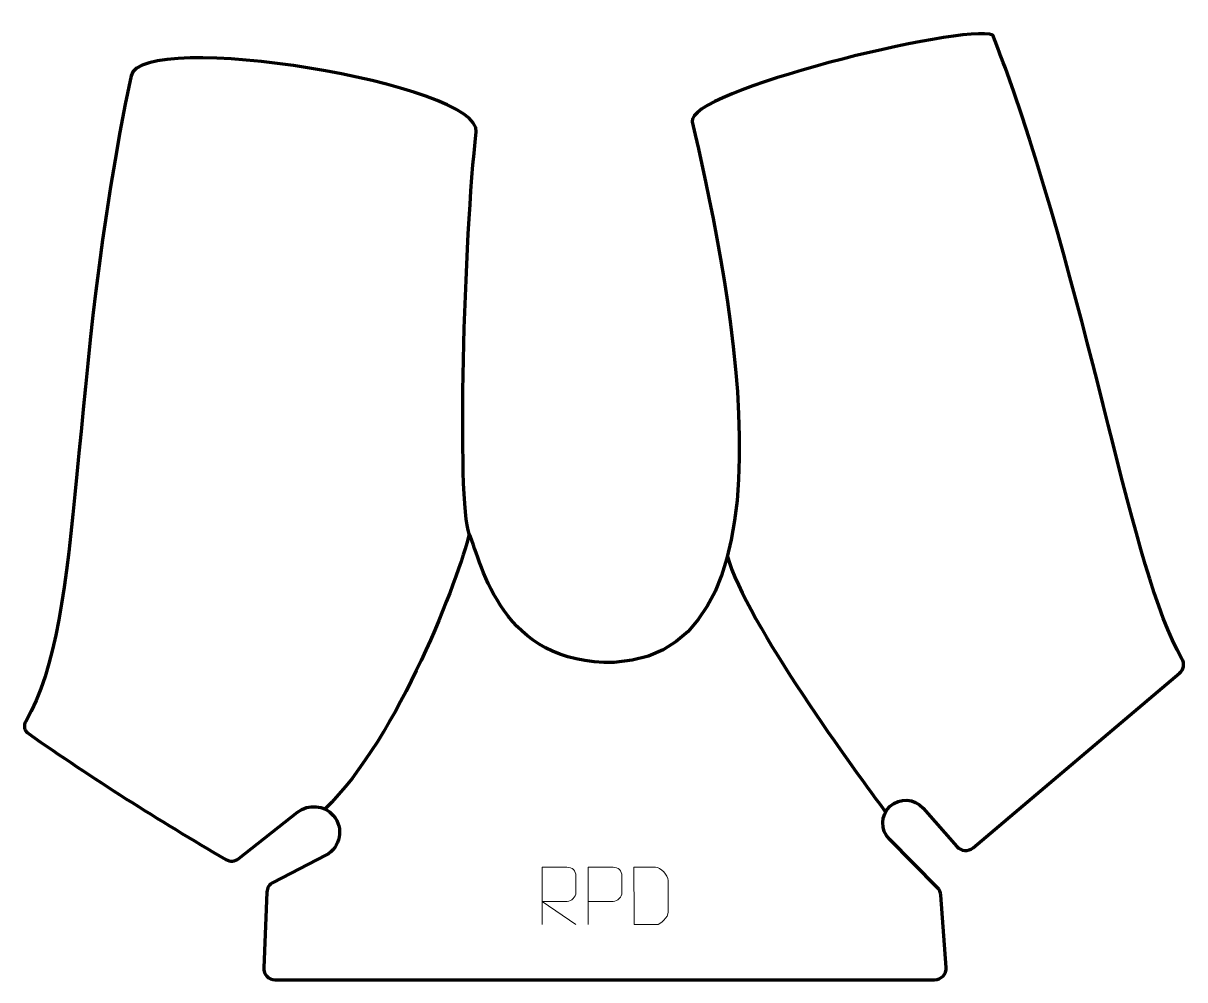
# Model space of a CAD drawing. Header units: millimetres. Extents: x -252 to 252, y -205 to 210.
import ezdxf

# ---------------------------------------------------------------- set-up
doc = ezdxf.new("R2010")
doc.units = ezdxf.units.MM
doc.header["$MEASUREMENT"] = 0
for name, color, linetype in [('layer 1', 7, 'Continuous'), ('layer 2', 7, 'Continuous'), ('layer 3', 7, 'Continuous')]:
    doc.layers.add(name, color=color, linetype=linetype)

msp = doc.modelspace()

# ---------------------------------------------------------------- linework, layer by layer
at = {"layer": 'layer 1', "color": 250, "lineweight": 9}
for points, knots in [([(-26.8658, -181.3993), (-26.8658, -181.3993), (-26.8658, -156.4458), (-26.8658, -156.4458), (-26.8658, -156.4458), (-23.271, -156.4458), (-19.6755, -156.4458), (-16.0803, -156.4458), (-16.0803, -156.4458), (-13.755, -156.4835), (-12.1977, -157.9735), (-12.2018, -160.3399), (-12.2018, -160.3399), (-12.2022, -162.3754), (-12.2022, -165.4348), (-12.2018, -167.4708), (-12.2018, -167.4708), (-12.2083, -169.3463), (-14.0206, -171.2881), (-16.0301, -171.3072), (-16.0301, -171.3072), (-16.0301, -171.3072), (-26.8658, -171.3072), (-26.8658, -171.3072), (-26.8658, -171.3072), (-26.8658, -171.3072), (-12.2111, -181.3993), (-12.2111, -181.3993)], [0, 0, 0, 0, 0.125, 0.125, 0.125, 0.125, 0.25, 0.25, 0.25, 0.25, 0.375, 0.375, 0.375, 0.375, 0.5, 0.5, 0.5, 0.5, 0.625, 0.625, 0.625, 0.625, 0.75, 0.75, 0.75, 0.75, 1, 1, 1, 1]), ([(-6.8659, -181.3993), (-6.8659, -181.3993), (-6.8659, -156.4457), (-6.8659, -156.4457), (-6.8659, -156.4457), (-3.2709, -156.4457), (0.3244, -156.4457), (3.9198, -156.4457), (3.9198, -156.4457), (6.245, -156.4836), (7.8024, -157.9737), (7.7982, -160.3398), (7.7982, -160.3398), (7.7978, -162.3755), (7.7978, -165.4348), (7.7982, -167.4708), (7.7982, -167.4708), (7.7917, -169.3462), (5.9795, -171.2881), (3.9699, -171.3072), (3.9699, -171.3072), (3.9699, -171.3072), (-6.8659, -171.3072), (-6.8659, -171.3072)], [0, 0, 0, 0, 0.14285714, 0.14285714, 0.14285714, 0.14285714, 0.28571429, 0.28571429, 0.28571429, 0.28571429, 0.42857143, 0.42857143, 0.42857143, 0.42857143, 0.57142857, 0.57142857, 0.57142857, 0.57142857, 0.71428571, 0.71428571, 0.71428571, 0.71428571, 1, 1, 1, 1]), ([(13.0739, -181.3711), (15.4057, -181.3707), (20.3559, -181.3947), (22.6874, -181.395), (22.6874, -181.395), (24.6124, -181.5004), (27.931, -177.9588), (27.9198, -175.9415), (27.9198, -175.9415), (27.9194, -170.1714), (27.9194, -168.0017), (27.9198, -162.2324), (27.9198, -162.2324), (27.9155, -160.0943), (24.541, -156.4342), (22.3886, -156.4477), (22.3886, -156.4477), (20.0629, -156.4477), (15.3386, -156.4477), (13.0125, -156.4477), (13.0125, -156.4477), (13.0129, -162.1946), (13.0742, -175.6238), (13.0739, -181.3711)], [0, 0, 0, 0, 0.14285714, 0.14285714, 0.14285714, 0.14285714, 0.28571429, 0.28571429, 0.28571429, 0.28571429, 0.42857143, 0.42857143, 0.42857143, 0.42857143, 0.57142857, 0.57142857, 0.57142857, 0.57142857, 0.71428571, 0.71428571, 0.71428571, 0.71428571, 1, 1, 1, 1])]:
    msp.add_open_spline(points, degree=3, knots=knots, dxfattribs=at)
at = {"layer": 'layer 2', "color": 230, "lineweight": 200}
msp.add_open_spline([(-147.7011, -200.1264), (-147.7011, -200.1264), (-146.3433, -167.3068), (-146.3433, -167.3068), (-146.3433, -167.3068), (-146.2688, -165.5108), (-145.2363, -163.8933), (-143.6382, -163.0699), (-143.6382, -163.0699), (-143.6382, -163.0699), (-120.7535, -151.2776), (-120.7535, -151.2776), (-120.7535, -151.2776), (-114.3357, -147.9143), (-112.7479, -139.4388), (-117.5132, -133.9813), (-117.5132, -133.9813), (-117.5132, -133.9813), (-117.5136, -133.9813), (-117.5136, -133.9813), (-117.5136, -133.9813), (-121.4735, -129.446), (-128.3096, -128.8491), (-132.9959, -132.6291), (-132.9959, -132.6291), (-132.9959, -132.6291), (-158.4951, -152.7367), (-158.4951, -152.7367), (-158.4951, -152.7367), (-160.1062, -154.0071), (-162.3315, -154.1679), (-164.1049, -153.1364), (-164.1049, -153.1364), (-193.3643, -136.1181), (-221.9693, -117.9363), (-249.8606, -98.4859), (-249.8606, -98.4859), (-251.5783, -97.2882), (-252.1068, -94.9623), (-251.0445, -93.1582), (-251.0445, -93.1582), (-224.6522, -48.3311), (-233.3051, 54.7756), (-205.2903, 187.0387), (-205.2903, 187.0387), (-200.9318, 207.6177), (-53.0886, 183.6383), (-55.4804, 162.7397), (-55.4804, 162.7397), (-60.5904, 118.0961), (-64.045, 1.8129), (-58.4668, -11.7306), (-58.4668, -11.7306), (-52.8886, -25.2745), (-44.6603, -68.7673), (4.4464, -67.5725), (4.4464, -67.5725), (91.4331, -62.9876), (50.9785, 111.431), (38.3165, 167.0822), (38.3165, 167.0822), (35.3105, 180.2964), (155.8774, 209.924), (168.8778, 204.7537), (168.8778, 204.7537), (171.8883, 196.7628), (171.1246, 198.1179), (174.343, 190.3591), (174.343, 190.3591), (213.3722, 80.6219), (228.5456, -27.1563), (250.9251, -65.9672), (250.9251, -65.9672), (252.1323, -68.0609), (251.6652, -70.7152), (249.8195, -72.2752), (249.8195, -72.2752), (249.8195, -72.2752), (160.2227, -147.9975), (160.2227, -147.9975), (160.2227, -147.9975), (158.1456, -149.7533), (155.0457, -149.5264), (153.2458, -147.4877), (153.2458, -147.4877), (153.2458, -147.4877), (138.5191, -130.8038), (138.5191, -130.8038), (138.5191, -130.8038), (134.8276, -126.5687), (128.3687, -126.2142), (124.2359, -130.02), (124.2359, -130.02), (120.0833, -133.8437), (119.9277, -140.3468), (123.8923, -144.365), (123.8923, -144.365), (123.8923, -144.365), (144.8155, -165.3768), (144.8155, -165.3768), (144.8155, -165.3768), (145.6604, -166.2252), (146.1726, -167.3495), (146.2591, -168.544), (146.2591, -168.544), (146.2591, -168.544), (148.5274, -199.973), (148.5274, -199.973), (148.5274, -199.973), (148.7366, -202.8679), (146.4436, -205.332), (143.5406, -205.332), (143.5406, -205.332), (143.5406, -205.332), (-142.7054, -205.332), (-142.7054, -205.332), (-142.7054, -205.332), (-145.5478, -205.332), (-147.8186, -202.9659), (-147.7011, -200.1264)], degree=3, knots=[0, 0, 0, 0, 0.03225806, 0.03225806, 0.03225806, 0.03225806, 0.06451613, 0.06451613, 0.06451613, 0.06451613, 0.09677419, 0.09677419, 0.09677419, 0.09677419, 0.12903226, 0.12903226, 0.12903226, 0.12903226, 0.16129032, 0.16129032, 0.16129032, 0.16129032, 0.19354839, 0.19354839, 0.19354839, 0.19354839, 0.22580645, 0.22580645, 0.22580645, 0.22580645, 0.25806452, 0.25806452, 0.25806452, 0.25806452, 0.29032258, 0.29032258, 0.29032258, 0.29032258, 0.32258065, 0.32258065, 0.32258065, 0.32258065, 0.35483871, 0.35483871, 0.35483871, 0.35483871, 0.38709677, 0.38709677, 0.38709677, 0.38709677, 0.41935484, 0.41935484, 0.41935484, 0.41935484, 0.4516129, 0.4516129, 0.4516129, 0.4516129, 0.48387097, 0.48387097, 0.48387097, 0.48387097, 0.51612903, 0.51612903, 0.51612903, 0.51612903, 0.5483871, 0.5483871, 0.5483871, 0.5483871, 0.58064516, 0.58064516, 0.58064516, 0.58064516, 0.61290323, 0.61290323, 0.61290323, 0.61290323, 0.64516129, 0.64516129, 0.64516129, 0.64516129, 0.67741935, 0.67741935, 0.67741935, 0.67741935, 0.70967742, 0.70967742, 0.70967742, 0.70967742, 0.74193548, 0.74193548, 0.74193548, 0.74193548, 0.77419355, 0.77419355, 0.77419355, 0.77419355, 0.80645161, 0.80645161, 0.80645161, 0.80645161, 0.83870968, 0.83870968, 0.83870968, 0.83870968, 0.87096774, 0.87096774, 0.87096774, 0.87096774, 0.90322581, 0.90322581, 0.90322581, 0.90322581, 0.93548387, 0.93548387, 0.93548387, 0.93548387, 1, 1, 1, 1], dxfattribs=at)
at = {"layer": 'layer 3', "color": 142, "lineweight": 200}
for points in [[(-58.4668, -11.7306), (-62.8494, -30.1068), (-88.8585, -100.0424), (-121.1765, -131.2159)], [(53.5919, -21.6029), (61.6461, -50.1955), (109.942, -115.8425), (122.2564, -132.5419)]]:
    msp.add_open_spline(points, degree=3, dxfattribs=at)

doc.saveas('drawing.dxf')
